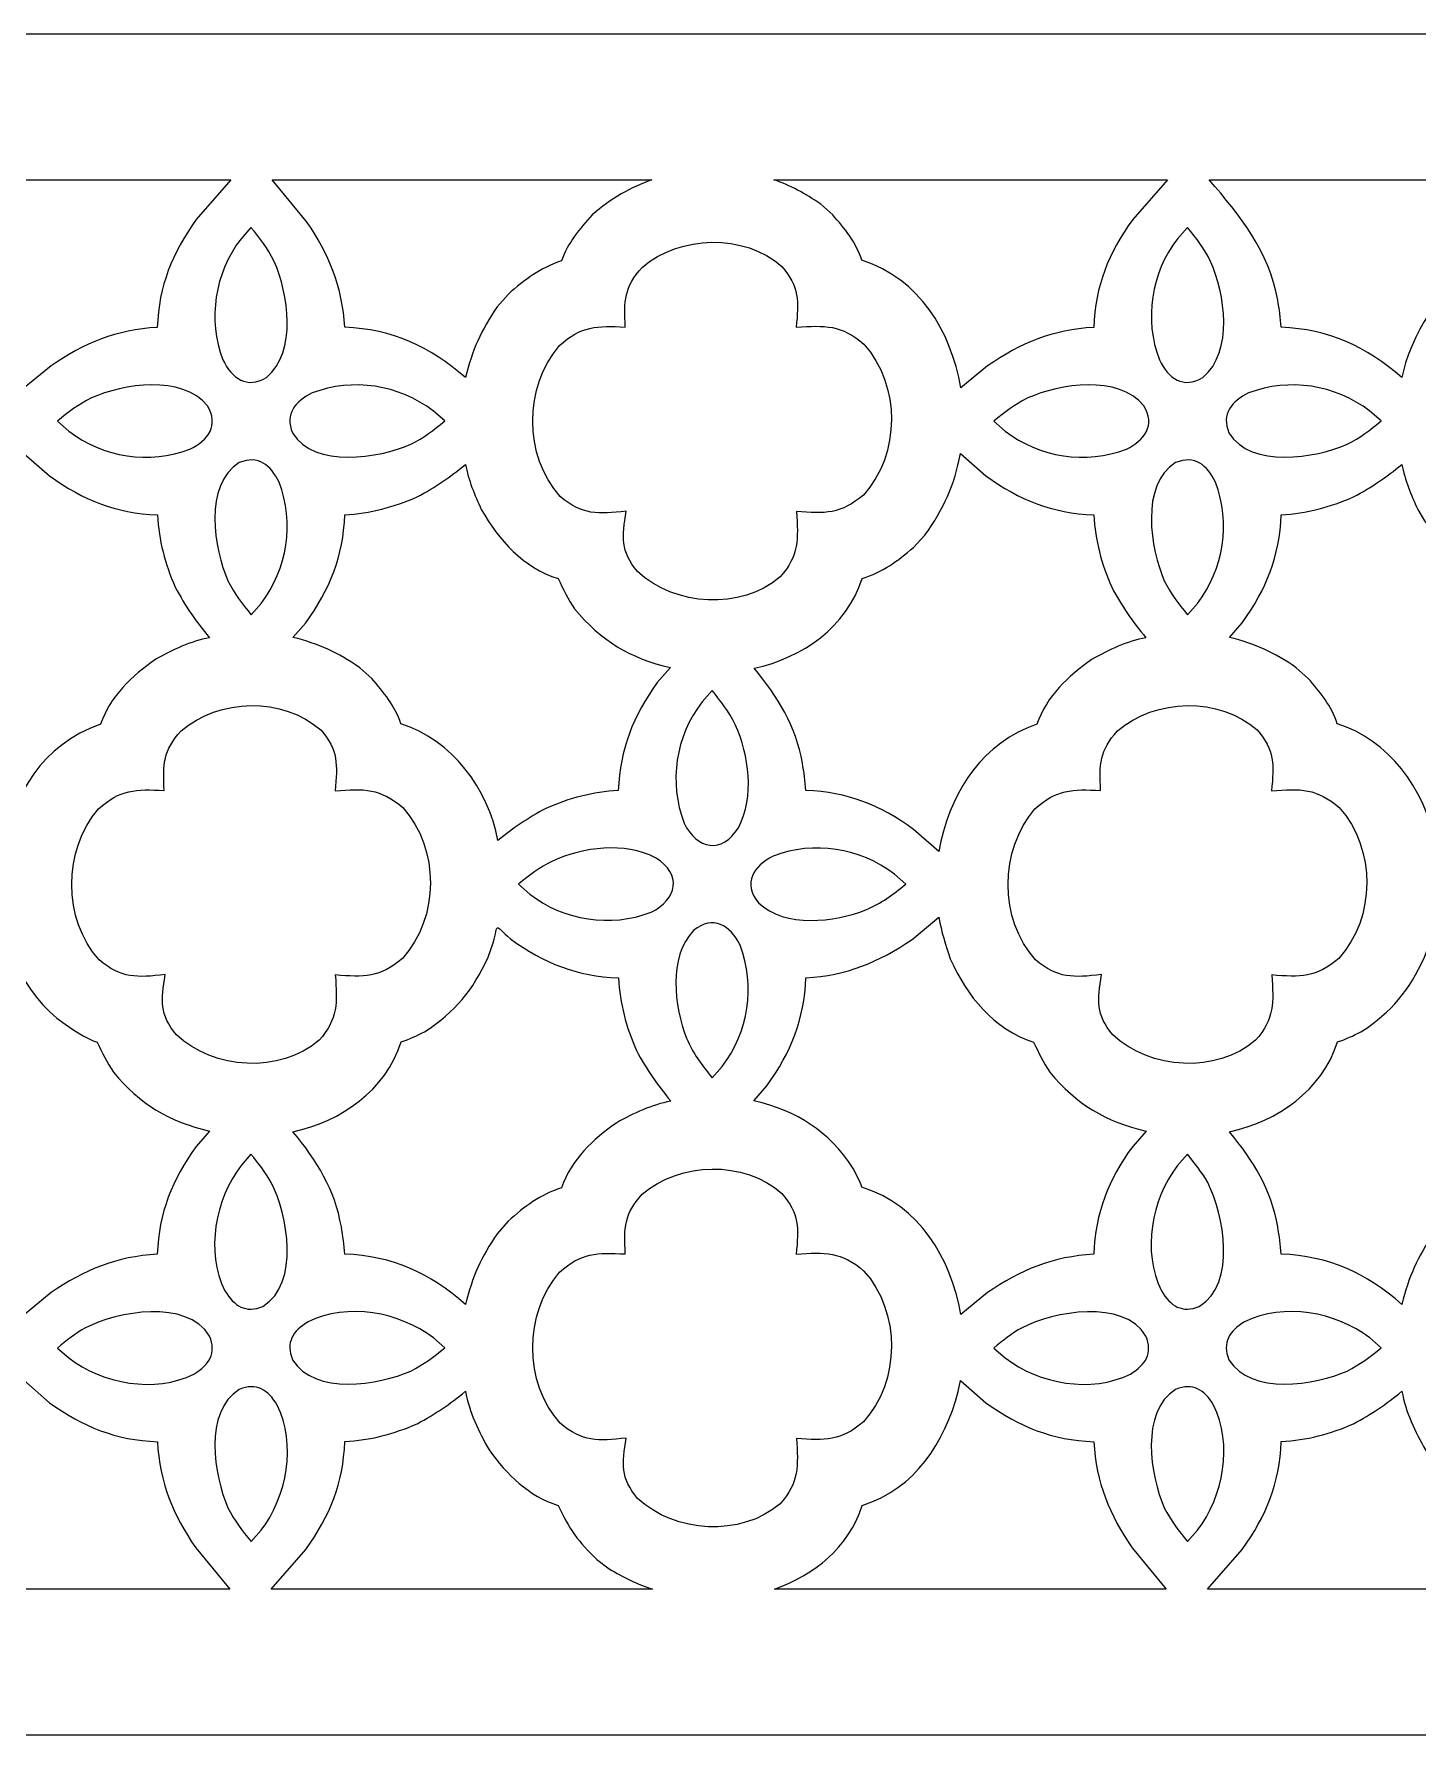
# Model space of a CAD drawing. Header units: centimetres. Extents: x -21.7 to 23.1, y 3.7 to 11.6.
# Drawn here: x 5.09 to 11.48, y 3.72 to 11.57 of the extents above; entities that cross this region are included whole.
import ezdxf

# ---------------------------------------------------------------- set-up
doc = ezdxf.new("R2010")
doc.units = ezdxf.units.CM
doc.header["$MEASUREMENT"] = 0
doc.layers.add('layer 1', color=7, linetype='Continuous')

msp = doc.modelspace()

# ---------------------------------------------------------------- linework, layer by layer
at = {"layer": 'layer 1', "color": 242, "lineweight": 9}
for points, knots in [([(23.1361, 11.56618), (23.1361, 11.56618), (23.1361, 3.71528), (23.1361, 3.71528), (23.1361, 3.71528), (23.1361, 3.71528), (-21.72619, 3.71528), (-21.72619, 3.71528), (-21.72619, 3.71528), (-21.72619, 3.71528), (-21.72619, 11.56618), (-21.72619, 11.56618), (-21.72619, 11.56618), (-21.72619, 11.56618), (23.1361, 11.56618), (23.1361, 11.56618)], [0, 0, 0, 0, 0.2, 0.2, 0.2, 0.2, 0.4, 0.4, 0.4, 0.4, 0.6, 0.6, 0.6, 0.6, 1, 1, 1, 1]), ([(4.18235, 10.89325), (4.25891, 10.86661), (4.32483, 10.8321), (4.39855, 10.78023), (4.39855, 10.78023), (4.39855, 10.78023), (4.454, 10.73099), (4.454, 10.73099), (4.454, 10.73099), (4.50857, 10.66901), (4.56267, 10.60186), (4.58836, 10.52189), (4.58836, 10.52189), (4.83795, 10.44107), (4.97127, 10.23395), (5.03511, 9.99166), (5.03511, 9.99166), (5.03876, 9.97152), (5.04191, 9.95188), (5.04454, 9.93258), (5.04454, 9.93258), (5.04454, 9.93258), (5.16842, 10.03475), (5.16842, 10.03475), (5.16842, 10.03475), (5.32058, 10.13942), (5.47169, 10.2019), (5.65861, 10.21196), (5.65861, 10.21196), (5.66644, 10.40532), (5.72681, 10.55436), (5.83865, 10.71006), (5.83865, 10.71006), (5.83865, 10.71006), (5.99905, 10.89325), (5.99905, 10.89325), (5.99905, 10.89325), (5.99905, 10.89325), (4.18235, 10.89325), (4.18235, 10.89325)], [0, 0, 0, 0, 0.0909091, 0.0909091, 0.0909091, 0.0909091, 0.1818182, 0.1818182, 0.1818182, 0.1818182, 0.2727273, 0.2727273, 0.2727273, 0.2727273, 0.3636364, 0.3636364, 0.3636364, 0.3636364, 0.4545455, 0.4545455, 0.4545455, 0.4545455, 0.5454545, 0.5454545, 0.5454545, 0.5454545, 0.6363636, 0.6363636, 0.6363636, 0.6363636, 0.7272727, 0.7272727, 0.7272727, 0.7272727, 0.8181818, 0.8181818, 0.8181818, 0.8181818, 1, 1, 1, 1]), ([(6.18974, 10.89325), (6.18974, 10.89325), (6.34675, 10.70283), (6.34675, 10.70283), (6.34675, 10.70283), (6.45153, 10.55051), (6.51411, 10.39872), (6.52394, 10.21265), (6.52394, 10.21265), (6.74563, 10.20366), (6.91603, 10.12542), (7.0812, 9.98083), (7.0812, 9.98083), (7.11321, 10.10695), (7.15381, 10.19911), (7.22803, 10.30622), (7.22803, 10.30622), (7.22803, 10.30622), (7.27853, 10.36439), (7.27853, 10.36439), (7.27853, 10.36439), (7.35626, 10.43501), (7.42493, 10.48396), (7.52469, 10.51926), (7.52469, 10.51926), (7.55512, 10.60262), (7.60747, 10.66714), (7.66675, 10.73149), (7.66675, 10.73149), (7.75417, 10.80673), (7.84603, 10.85975), (7.9427, 10.89325), (7.9427, 10.89325), (7.9427, 10.89325), (6.18974, 10.89325), (6.18974, 10.89325)], [0, 0, 0, 0, 0.1, 0.1, 0.1, 0.1, 0.2, 0.2, 0.2, 0.2, 0.3, 0.3, 0.3, 0.3, 0.4, 0.4, 0.4, 0.4, 0.5, 0.5, 0.5, 0.5, 0.6, 0.6, 0.6, 0.6, 0.7, 0.7, 0.7, 0.7, 0.8, 0.8, 0.8, 0.8, 1, 1, 1, 1]), ([(8.50595, 10.89325), (8.58252, 10.86661), (8.64844, 10.8321), (8.72215, 10.78023), (8.72215, 10.78023), (8.72215, 10.78023), (8.7776, 10.73099), (8.7776, 10.73099), (8.7776, 10.73099), (8.83215, 10.66903), (8.88632, 10.60182), (8.91196, 10.52189), (8.91196, 10.52189), (9.17968, 10.43522), (9.32133, 10.19749), (9.36927, 9.93351), (9.36927, 9.93351), (9.36927, 9.93351), (9.49203, 10.03475), (9.49203, 10.03475), (9.49203, 10.03475), (9.64418, 10.13942), (9.79529, 10.2019), (9.98221, 10.21196), (9.98221, 10.21196), (9.99004, 10.40532), (10.05042, 10.55436), (10.16226, 10.71006), (10.16226, 10.71006), (10.16226, 10.71006), (10.32266, 10.89325), (10.32266, 10.89325), (10.32266, 10.89325), (10.32266, 10.89325), (8.50595, 10.89325), (8.50595, 10.89325)], [0, 0, 0, 0, 0.1, 0.1, 0.1, 0.1, 0.2, 0.2, 0.2, 0.2, 0.3, 0.3, 0.3, 0.3, 0.4, 0.4, 0.4, 0.4, 0.5, 0.5, 0.5, 0.5, 0.6, 0.6, 0.6, 0.6, 0.7, 0.7, 0.7, 0.7, 0.8, 0.8, 0.8, 0.8, 1, 1, 1, 1]), ([(10.5158, 10.89325), (10.65796, 10.72689), (10.79319, 10.56329), (10.83217, 10.33791), (10.83217, 10.33791), (10.83923, 10.29705), (10.84532, 10.25466), (10.84754, 10.21265), (10.84754, 10.21265), (11.06923, 10.20366), (11.23964, 10.12542), (11.4048, 9.98083), (11.4048, 9.98083), (11.4048, 9.98083), (11.42186, 10.04802), (11.42186, 10.04802), (11.42186, 10.04802), (11.49709, 10.2689), (11.62098, 10.43882), (11.84829, 10.51926), (11.84829, 10.51926), (11.87872, 10.60262), (11.93107, 10.66714), (11.99035, 10.73149), (11.99035, 10.73149), (12.07778, 10.80673), (12.16964, 10.85975), (12.2663, 10.89325), (12.2663, 10.89325), (12.2663, 10.89325), (10.5158, 10.89325), (10.5158, 10.89325)], [0, 0, 0, 0, 0.1111111, 0.1111111, 0.1111111, 0.1111111, 0.2222222, 0.2222222, 0.2222222, 0.2222222, 0.3333333, 0.3333333, 0.3333333, 0.3333333, 0.4444444, 0.4444444, 0.4444444, 0.4444444, 0.5555556, 0.5555556, 0.5555556, 0.5555556, 0.6666667, 0.6666667, 0.6666667, 0.6666667, 0.7777778, 0.7777778, 0.7777778, 0.7777778, 1, 1, 1, 1]), ([(6.09116, 10.67367), (6.13423, 10.62142), (6.16747, 10.57836), (6.19842, 10.51696), (6.19842, 10.51696), (6.26387, 10.36913), (6.30635, 10.09924), (6.16263, 9.98139), (6.16263, 9.98139), (6.07177, 9.92594), (6.00404, 9.97717), (5.9619, 10.06173), (5.9619, 10.06173), (5.89083, 10.24956), (5.92313, 10.46189), (6.04535, 10.62136), (6.04535, 10.62136), (6.04535, 10.62136), (6.09116, 10.67367), (6.09116, 10.67367)], [0, 0, 0, 0, 0.1666667, 0.1666667, 0.1666667, 0.1666667, 0.3333333, 0.3333333, 0.3333333, 0.3333333, 0.5, 0.5, 0.5, 0.5, 0.6666667, 0.6666667, 0.6666667, 0.6666667, 1, 1, 1, 1]), ([(8.60947, 9.3623), (8.74102, 9.35115), (8.81623, 9.35009), (8.91905, 9.43849), (8.91905, 9.43849), (9.09028, 9.62566), (9.092, 9.9466), (8.92117, 10.13454), (8.92117, 10.13454), (8.81785, 10.22386), (8.74121, 10.22281), (8.60873, 10.21241), (8.60873, 10.21241), (8.61988, 10.33192), (8.6237, 10.4003), (8.54197, 10.49309), (8.54197, 10.49309), (8.36804, 10.64758), (8.07187, 10.63896), (7.89778, 10.48917), (7.89778, 10.48917), (7.81425, 10.39849), (7.81273, 10.33343), (7.81938, 10.21332), (7.81938, 10.21332), (7.68882, 10.2209), (7.61552, 10.21888), (7.51628, 10.12871), (7.51628, 10.12871), (7.35225, 9.9398), (7.34932, 9.61887), (7.51882, 9.43233), (7.51882, 9.43233), (7.6208, 9.34454), (7.6943, 9.34962), (7.82417, 9.36368), (7.82417, 9.36368), (7.80445, 9.24379), (7.79647, 9.18119), (7.87647, 9.08516), (7.87647, 9.08516), (8.04706, 8.92441), (8.35462, 8.90535), (8.53447, 9.06057), (8.53447, 9.06057), (8.62212, 9.15822), (8.61894, 9.23546), (8.60947, 9.3623)], [0, 0, 0, 0, 0.0769231, 0.0769231, 0.0769231, 0.0769231, 0.1538462, 0.1538462, 0.1538462, 0.1538462, 0.2307692, 0.2307692, 0.2307692, 0.2307692, 0.3076923, 0.3076923, 0.3076923, 0.3076923, 0.3846154, 0.3846154, 0.3846154, 0.3846154, 0.4615385, 0.4615385, 0.4615385, 0.4615385, 0.5384615, 0.5384615, 0.5384615, 0.5384615, 0.6153846, 0.6153846, 0.6153846, 0.6153846, 0.6923077, 0.6923077, 0.6923077, 0.6923077, 0.7692308, 0.7692308, 0.7692308, 0.7692308, 0.8461538, 0.8461538, 0.8461538, 0.8461538, 1, 1, 1, 1]), ([(10.41477, 10.67367), (10.45783, 10.62142), (10.49107, 10.57836), (10.52202, 10.51696), (10.52202, 10.51696), (10.58747, 10.36913), (10.62996, 10.09924), (10.48623, 9.98139), (10.48623, 9.98139), (10.39538, 9.92594), (10.32764, 9.97717), (10.28551, 10.06173), (10.28551, 10.06173), (10.21443, 10.24957), (10.24673, 10.46189), (10.36896, 10.62136), (10.36896, 10.62136), (10.36896, 10.62136), (10.41477, 10.67367), (10.41477, 10.67367)], [0, 0, 0, 0, 0.1666667, 0.1666667, 0.1666667, 0.1666667, 0.3333333, 0.3333333, 0.3333333, 0.3333333, 0.5, 0.5, 0.5, 0.5, 0.6666667, 0.6666667, 0.6666667, 0.6666667, 1, 1, 1, 1]), ([(5.19761, 9.77918), (5.24986, 9.82227), (5.29291, 9.85546), (5.3543, 9.88643), (5.3543, 9.88643), (5.50215, 9.95188), (5.77202, 9.99437), (5.88989, 9.85064), (5.88989, 9.85064), (5.94531, 9.75982), (5.89411, 9.69201), (5.80954, 9.64992), (5.80954, 9.64992), (5.62168, 9.57886), (5.40939, 9.61113), (5.24991, 9.73337), (5.24991, 9.73337), (5.24991, 9.73337), (5.19761, 9.77918), (5.19761, 9.77918)], [0, 0, 0, 0, 0.1666667, 0.1666667, 0.1666667, 0.1666667, 0.3333333, 0.3333333, 0.3333333, 0.3333333, 0.5, 0.5, 0.5, 0.5, 0.6666667, 0.6666667, 0.6666667, 0.6666667, 1, 1, 1, 1]), ([(6.98565, 9.78013), (6.93341, 9.73704), (6.89037, 9.70383), (6.82895, 9.67285), (6.82895, 9.67285), (6.6834, 9.60843), (6.38425, 9.55995), (6.28339, 9.72499), (6.28339, 9.72499), (6.24626, 9.81395), (6.29587, 9.8706), (6.37372, 9.90936), (6.37372, 9.90936), (6.56156, 9.98041), (6.7739, 9.94816), (6.93334, 9.82592), (6.93334, 9.82592), (6.93334, 9.82592), (6.98565, 9.78013), (6.98565, 9.78013)], [0, 0, 0, 0, 0.1666667, 0.1666667, 0.1666667, 0.1666667, 0.3333333, 0.3333333, 0.3333333, 0.3333333, 0.5, 0.5, 0.5, 0.5, 0.6666667, 0.6666667, 0.6666667, 0.6666667, 1, 1, 1, 1]), ([(9.52122, 9.77918), (9.57347, 9.82227), (9.61651, 9.85546), (9.67791, 9.88643), (9.67791, 9.88643), (9.82575, 9.95188), (10.09562, 9.99437), (10.21349, 9.85064), (10.21349, 9.85064), (10.26892, 9.75982), (10.21771, 9.69201), (10.13314, 9.64992), (10.13314, 9.64992), (9.94528, 9.57886), (9.73299, 9.61113), (9.57352, 9.73337), (9.57352, 9.73337), (9.57352, 9.73337), (9.52122, 9.77918), (9.52122, 9.77918)], [0, 0, 0, 0, 0.1666667, 0.1666667, 0.1666667, 0.1666667, 0.3333333, 0.3333333, 0.3333333, 0.3333333, 0.5, 0.5, 0.5, 0.5, 0.6666667, 0.6666667, 0.6666667, 0.6666667, 1, 1, 1, 1]), ([(11.30925, 9.78013), (11.25701, 9.73704), (11.21398, 9.70383), (11.15255, 9.67285), (11.15255, 9.67285), (11.007, 9.60843), (10.70785, 9.55995), (10.60699, 9.72499), (10.60699, 9.72499), (10.56987, 9.81395), (10.61947, 9.8706), (10.69732, 9.90936), (10.69732, 9.90936), (10.88517, 9.98041), (11.0975, 9.94816), (11.25694, 9.82592), (11.25694, 9.82592), (11.25694, 9.82592), (11.30925, 9.78013), (11.30925, 9.78013)], [0, 0, 0, 0, 0.1666667, 0.1666667, 0.1666667, 0.1666667, 0.3333333, 0.3333333, 0.3333333, 0.3333333, 0.5, 0.5, 0.5, 0.5, 0.6666667, 0.6666667, 0.6666667, 0.6666667, 1, 1, 1, 1]), ([(4.944, 7.79304), (4.99483, 8.05934), (5.1266, 8.28506), (5.39588, 8.38031), (5.39588, 8.38031), (5.44374, 8.5114), (5.5395, 8.60303), (5.65147, 8.68032), (5.65147, 8.68032), (5.7287, 8.72319), (5.81222, 8.76363), (5.89999, 8.7795), (5.89999, 8.7795), (5.83629, 8.85672), (5.78883, 8.92425), (5.74176, 9.01266), (5.74176, 9.01266), (5.69484, 9.12001), (5.66565, 9.22914), (5.6593, 9.34662), (5.6593, 9.34662), (5.46592, 9.35448), (5.31692, 9.41482), (5.1612, 9.52668), (5.1612, 9.52668), (5.1612, 9.52668), (5.04244, 9.63069), (5.04244, 9.63069), (5.04244, 9.63069), (5.0399, 9.61364), (5.03696, 9.59632), (5.03361, 9.57863), (5.03361, 9.57863), (5.03361, 9.57863), (5.01526, 9.51082), (5.01526, 9.51082), (5.01526, 9.51082), (4.95879, 9.35429), (4.89321, 9.25354), (4.76644, 9.14455), (4.76644, 9.14455), (4.70894, 9.1067), (4.6561, 9.07404), (4.59017, 9.05287), (4.59017, 9.05287), (4.51692, 8.82857), (4.3147, 8.68728), (4.0914, 8.6389), (4.0914, 8.6389), (4.20038, 8.50672), (4.28426, 8.37273), (4.31377, 8.20054), (4.31377, 8.20054), (4.32076, 8.1597), (4.32692, 8.11728), (4.32914, 8.07528), (4.32914, 8.07528), (4.52256, 8.06744), (4.67157, 8.00707), (4.82723, 7.89526), (4.82723, 7.89526), (4.82723, 7.89526), (4.944, 7.79304), (4.944, 7.79304)], [0, 0, 0, 0, 0.0588235, 0.0588235, 0.0588235, 0.0588235, 0.1176471, 0.1176471, 0.1176471, 0.1176471, 0.1764706, 0.1764706, 0.1764706, 0.1764706, 0.2352941, 0.2352941, 0.2352941, 0.2352941, 0.2941176, 0.2941176, 0.2941176, 0.2941176, 0.3529412, 0.3529412, 0.3529412, 0.3529412, 0.4117647, 0.4117647, 0.4117647, 0.4117647, 0.4705882, 0.4705882, 0.4705882, 0.4705882, 0.5294118, 0.5294118, 0.5294118, 0.5294118, 0.5882353, 0.5882353, 0.5882353, 0.5882353, 0.6470588, 0.6470588, 0.6470588, 0.6470588, 0.7058824, 0.7058824, 0.7058824, 0.7058824, 0.7647059, 0.7647059, 0.7647059, 0.7647059, 0.8235294, 0.8235294, 0.8235294, 0.8235294, 0.8823529, 0.8823529, 0.8823529, 0.8823529, 1, 1, 1, 1]), ([(6.09211, 8.88563), (6.04901, 8.93787), (6.01581, 8.98091), (5.98484, 9.04232), (5.98484, 9.04232), (5.92045, 9.18787), (5.87192, 9.48707), (6.03697, 9.58788), (6.03697, 9.58788), (6.12588, 9.62503), (6.18263, 9.57538), (6.22134, 9.49754), (6.22134, 9.49754), (6.29241, 9.30969), (6.26014, 9.09741), (6.1379, 8.93793), (6.1379, 8.93793), (6.1379, 8.93793), (6.09211, 8.88563), (6.09211, 8.88563)], [0, 0, 0, 0, 0.1666667, 0.1666667, 0.1666667, 0.1666667, 0.3333333, 0.3333333, 0.3333333, 0.3333333, 0.5, 0.5, 0.5, 0.5, 0.6666667, 0.6666667, 0.6666667, 0.6666667, 1, 1, 1, 1]), ([(6.2853, 8.7815), (6.40527, 8.75121), (6.492, 8.7126), (6.59335, 8.64128), (6.59335, 8.64128), (6.59335, 8.64128), (6.64879, 8.59204), (6.64879, 8.59204), (6.64879, 8.59204), (6.70335, 8.5301), (6.75751, 8.4629), (6.78316, 8.38294), (6.78316, 8.38294), (7.0187, 8.30669), (7.18805, 8.08352), (7.23162, 7.84327), (7.23162, 7.84327), (7.30448, 7.90336), (7.37005, 7.94774), (7.45348, 7.99214), (7.45348, 7.99214), (7.56081, 8.03906), (7.66997, 8.06827), (7.78742, 8.07458), (7.78742, 8.07458), (7.79525, 8.26795), (7.85562, 8.41701), (7.96746, 8.57269), (7.96746, 8.57269), (7.96746, 8.57269), (8.02798, 8.6418), (8.02798, 8.6418), (8.02798, 8.6418), (7.84231, 8.68382), (7.70692, 8.76693), (7.58517, 8.91301), (7.58517, 8.91301), (7.55539, 8.96014), (7.53302, 9.00173), (7.51018, 9.05253), (7.51018, 9.05253), (7.34795, 9.10263), (7.23645, 9.22998), (7.15463, 9.372), (7.15463, 9.372), (7.12409, 9.43886), (7.09526, 9.50694), (7.08167, 9.57966), (7.08167, 9.57966), (7.00836, 9.5192), (6.94258, 9.47448), (6.8586, 9.42977), (6.8586, 9.42977), (6.75155, 9.38299), (6.64157, 9.35354), (6.52464, 9.34732), (6.52464, 9.34732), (6.51672, 9.15389), (6.45653, 9.00502), (6.3446, 8.84923), (6.3446, 8.84923), (6.3446, 8.84923), (6.2853, 8.7815), (6.2853, 8.7815)], [0, 0, 0, 0, 0.0588235, 0.0588235, 0.0588235, 0.0588235, 0.1176471, 0.1176471, 0.1176471, 0.1176471, 0.1764706, 0.1764706, 0.1764706, 0.1764706, 0.2352941, 0.2352941, 0.2352941, 0.2352941, 0.2941176, 0.2941176, 0.2941176, 0.2941176, 0.3529412, 0.3529412, 0.3529412, 0.3529412, 0.4117647, 0.4117647, 0.4117647, 0.4117647, 0.4705882, 0.4705882, 0.4705882, 0.4705882, 0.5294118, 0.5294118, 0.5294118, 0.5294118, 0.5882353, 0.5882353, 0.5882353, 0.5882353, 0.6470588, 0.6470588, 0.6470588, 0.6470588, 0.7058824, 0.7058824, 0.7058824, 0.7058824, 0.7647059, 0.7647059, 0.7647059, 0.7647059, 0.8235294, 0.8235294, 0.8235294, 0.8235294, 0.8823529, 0.8823529, 0.8823529, 0.8823529, 1, 1, 1, 1]), ([(9.36691, 9.62993), (9.33927, 9.48364), (9.29048, 9.37394), (9.20282, 9.25372), (9.20282, 9.25372), (9.20282, 9.25372), (9.15049, 9.19651), (9.15049, 9.19651), (9.15049, 9.19651), (9.0769, 9.13325), (9.00731, 9.0829), (8.91377, 9.05287), (8.91377, 9.05287), (8.84058, 8.8286), (8.63828, 8.68726), (8.415, 8.6389), (8.415, 8.6389), (8.52399, 8.50673), (8.60787, 8.37272), (8.63737, 8.20054), (8.63737, 8.20054), (8.64437, 8.1597), (8.65053, 8.11728), (8.65274, 8.07528), (8.65274, 8.07528), (8.84618, 8.06744), (8.9952, 8.00707), (9.15083, 7.89526), (9.15083, 7.89526), (9.15083, 7.89526), (9.26745, 7.79317), (9.26745, 7.79317), (9.26745, 7.79317), (9.26745, 7.79317), (9.27589, 7.84146), (9.27589, 7.84146), (9.27589, 7.84146), (9.339, 8.09009), (9.46776, 8.29127), (9.71949, 8.38031), (9.71949, 8.38031), (9.76734, 8.5114), (9.8631, 8.60303), (9.97507, 8.68032), (9.97507, 8.68032), (10.05231, 8.72319), (10.13582, 8.76363), (10.22359, 8.7795), (10.22359, 8.7795), (10.15989, 8.85672), (10.11244, 8.92425), (10.06537, 9.01266), (10.06537, 9.01266), (10.01845, 9.12001), (9.98925, 9.22914), (9.98291, 9.34662), (9.98291, 9.34662), (9.78952, 9.35448), (9.64053, 9.41482), (9.48481, 9.52668), (9.48481, 9.52668), (9.48481, 9.52668), (9.36691, 9.62993), (9.36691, 9.62993)], [0, 0, 0, 0, 0.0588235, 0.0588235, 0.0588235, 0.0588235, 0.1176471, 0.1176471, 0.1176471, 0.1176471, 0.1764706, 0.1764706, 0.1764706, 0.1764706, 0.2352941, 0.2352941, 0.2352941, 0.2352941, 0.2941176, 0.2941176, 0.2941176, 0.2941176, 0.3529412, 0.3529412, 0.3529412, 0.3529412, 0.4117647, 0.4117647, 0.4117647, 0.4117647, 0.4705882, 0.4705882, 0.4705882, 0.4705882, 0.5294118, 0.5294118, 0.5294118, 0.5294118, 0.5882353, 0.5882353, 0.5882353, 0.5882353, 0.6470588, 0.6470588, 0.6470588, 0.6470588, 0.7058824, 0.7058824, 0.7058824, 0.7058824, 0.7647059, 0.7647059, 0.7647059, 0.7647059, 0.8235294, 0.8235294, 0.8235294, 0.8235294, 0.8823529, 0.8823529, 0.8823529, 0.8823529, 1, 1, 1, 1]), ([(10.41571, 8.88563), (10.37262, 8.93787), (10.33942, 8.98091), (10.30844, 9.04232), (10.30844, 9.04232), (10.24405, 9.18787), (10.19552, 9.48707), (10.36058, 9.58788), (10.36058, 9.58788), (10.44949, 9.62503), (10.50624, 9.57538), (10.54495, 9.49754), (10.54495, 9.49754), (10.61602, 9.30969), (10.58374, 9.09741), (10.4615, 8.93793), (10.4615, 8.93793), (10.4615, 8.93793), (10.41571, 8.88563), (10.41571, 8.88563)], [0, 0, 0, 0, 0.1666667, 0.1666667, 0.1666667, 0.1666667, 0.3333333, 0.3333333, 0.3333333, 0.3333333, 0.5, 0.5, 0.5, 0.5, 0.6666667, 0.6666667, 0.6666667, 0.6666667, 1, 1, 1, 1]), ([(10.6089, 8.7815), (10.72888, 8.75121), (10.81561, 8.7126), (10.91695, 8.64128), (10.91695, 8.64128), (10.91695, 8.64128), (10.9724, 8.59204), (10.9724, 8.59204), (10.9724, 8.59204), (11.02695, 8.5301), (11.08112, 8.4629), (11.10676, 8.38294), (11.10676, 8.38294), (11.34231, 8.30669), (11.51165, 8.08352), (11.55522, 7.84327), (11.55522, 7.84327), (11.62808, 7.90336), (11.69365, 7.94774), (11.77708, 7.99214), (11.77708, 7.99214), (11.88441, 8.03906), (11.99357, 8.06827), (12.11102, 8.07458), (12.11102, 8.07458), (12.11885, 8.26795), (12.17923, 8.41701), (12.29106, 8.57269), (12.29106, 8.57269), (12.29106, 8.57269), (12.35159, 8.6418), (12.35159, 8.6418), (12.35159, 8.6418), (12.16591, 8.68382), (12.03052, 8.76693), (11.90877, 8.91301), (11.90877, 8.91301), (11.87899, 8.96014), (11.85662, 9.00173), (11.83378, 9.05253), (11.83378, 9.05253), (11.67155, 9.10263), (11.56006, 9.22998), (11.47823, 9.372), (11.47823, 9.372), (11.44769, 9.43886), (11.41886, 9.50694), (11.40527, 9.57966), (11.40527, 9.57966), (11.33196, 9.5192), (11.26619, 9.47448), (11.1822, 9.42977), (11.1822, 9.42977), (11.07515, 9.38299), (10.96517, 9.35354), (10.84824, 9.34732), (10.84824, 9.34732), (10.84032, 9.15389), (10.78013, 9.00502), (10.66821, 8.84923), (10.66821, 8.84923), (10.66821, 8.84923), (10.6089, 8.7815), (10.6089, 8.7815)], [0, 0, 0, 0, 0.0588235, 0.0588235, 0.0588235, 0.0588235, 0.1176471, 0.1176471, 0.1176471, 0.1176471, 0.1764706, 0.1764706, 0.1764706, 0.1764706, 0.2352941, 0.2352941, 0.2352941, 0.2352941, 0.2941176, 0.2941176, 0.2941176, 0.2941176, 0.3529412, 0.3529412, 0.3529412, 0.3529412, 0.4117647, 0.4117647, 0.4117647, 0.4117647, 0.4705882, 0.4705882, 0.4705882, 0.4705882, 0.5294118, 0.5294118, 0.5294118, 0.5294118, 0.5882353, 0.5882353, 0.5882353, 0.5882353, 0.6470588, 0.6470588, 0.6470588, 0.6470588, 0.7058824, 0.7058824, 0.7058824, 0.7058824, 0.7647059, 0.7647059, 0.7647059, 0.7647059, 0.8235294, 0.8235294, 0.8235294, 0.8235294, 0.8823529, 0.8823529, 0.8823529, 0.8823529, 1, 1, 1, 1]), ([(6.48066, 7.22335), (6.61221, 7.2122), (6.68743, 7.21115), (6.79025, 7.29955), (6.79025, 7.29955), (6.96147, 7.48672), (6.96319, 7.80766), (6.79237, 7.9956), (6.79237, 7.9956), (6.68906, 8.08493), (6.61238, 8.08386), (6.47993, 8.07346), (6.47993, 8.07346), (6.49108, 8.19297), (6.49489, 8.26138), (6.41317, 8.35415), (6.41317, 8.35415), (6.23928, 8.50864), (5.94302, 8.50002), (5.76898, 8.35023), (5.76898, 8.35023), (5.68546, 8.25956), (5.68393, 8.1945), (5.69057, 8.07437), (5.69057, 8.07437), (5.56004, 8.08197), (5.4867, 8.07994), (5.38748, 7.98976), (5.38748, 7.98976), (5.22346, 7.80086), (5.22051, 7.47993), (5.39001, 7.29339), (5.39001, 7.29339), (5.49199, 7.20559), (5.56549, 7.21067), (5.69537, 7.22473), (5.69537, 7.22473), (5.67564, 7.10485), (5.66767, 7.04224), (5.74767, 6.94621), (5.74767, 6.94621), (5.91824, 6.78549), (6.22584, 6.76639), (6.40567, 6.92163), (6.40567, 6.92163), (6.49332, 7.01926), (6.49014, 7.09654), (6.48066, 7.22335)], [0, 0, 0, 0, 0.0769231, 0.0769231, 0.0769231, 0.0769231, 0.1538462, 0.1538462, 0.1538462, 0.1538462, 0.2307692, 0.2307692, 0.2307692, 0.2307692, 0.3076923, 0.3076923, 0.3076923, 0.3076923, 0.3846154, 0.3846154, 0.3846154, 0.3846154, 0.4615385, 0.4615385, 0.4615385, 0.4615385, 0.5384615, 0.5384615, 0.5384615, 0.5384615, 0.6153846, 0.6153846, 0.6153846, 0.6153846, 0.6923077, 0.6923077, 0.6923077, 0.6923077, 0.7692308, 0.7692308, 0.7692308, 0.7692308, 0.8461538, 0.8461538, 0.8461538, 0.8461538, 1, 1, 1, 1]), ([(8.21997, 8.5363), (8.26316, 8.4839), (8.29679, 8.43996), (8.32722, 8.37959), (8.32722, 8.37959), (8.39129, 8.23491), (8.41696, 8.04869), (8.34224, 7.90294), (8.34224, 7.90294), (8.26532, 7.77961), (8.15164, 7.80212), (8.09071, 7.92436), (8.09071, 7.92436), (8.01928, 8.11312), (8.05202, 8.32464), (8.17416, 8.48399), (8.17416, 8.48399), (8.17416, 8.48399), (8.21997, 8.5363), (8.21997, 8.5363)], [0, 0, 0, 0, 0.1666667, 0.1666667, 0.1666667, 0.1666667, 0.3333333, 0.3333333, 0.3333333, 0.3333333, 0.5, 0.5, 0.5, 0.5, 0.6666667, 0.6666667, 0.6666667, 0.6666667, 1, 1, 1, 1]), ([(10.80427, 7.22335), (10.93582, 7.2122), (11.01103, 7.21115), (11.11385, 7.29955), (11.11385, 7.29955), (11.28508, 7.48672), (11.28679, 7.80766), (11.11597, 7.9956), (11.11597, 7.9956), (11.01266, 8.08493), (10.93598, 8.08386), (10.80353, 8.07346), (10.80353, 8.07346), (10.81468, 8.19297), (10.81849, 8.26138), (10.73677, 8.35415), (10.73677, 8.35415), (10.56289, 8.50864), (10.26662, 8.50002), (10.09258, 8.35023), (10.09258, 8.35023), (10.00906, 8.25956), (10.00753, 8.1945), (10.01418, 8.07437), (10.01418, 8.07437), (9.88364, 8.08197), (9.8103, 8.07994), (9.71108, 7.98976), (9.71108, 7.98976), (9.54706, 7.80086), (9.54411, 7.47993), (9.71362, 7.29339), (9.71362, 7.29339), (9.8156, 7.20559), (9.88909, 7.21067), (10.01897, 7.22473), (10.01897, 7.22473), (9.99925, 7.10485), (9.99127, 7.04224), (10.07127, 6.94621), (10.07127, 6.94621), (10.24184, 6.78549), (10.54945, 6.76639), (10.72927, 6.92163), (10.72927, 6.92163), (10.81692, 7.01926), (10.81374, 7.09654), (10.80427, 7.22335)], [0, 0, 0, 0, 0.0769231, 0.0769231, 0.0769231, 0.0769231, 0.1538462, 0.1538462, 0.1538462, 0.1538462, 0.2307692, 0.2307692, 0.2307692, 0.2307692, 0.3076923, 0.3076923, 0.3076923, 0.3076923, 0.3846154, 0.3846154, 0.3846154, 0.3846154, 0.4615385, 0.4615385, 0.4615385, 0.4615385, 0.5384615, 0.5384615, 0.5384615, 0.5384615, 0.6153846, 0.6153846, 0.6153846, 0.6153846, 0.6923077, 0.6923077, 0.6923077, 0.6923077, 0.7692308, 0.7692308, 0.7692308, 0.7692308, 0.8461538, 0.8461538, 0.8461538, 0.8461538, 1, 1, 1, 1]), ([(7.32642, 7.64181), (7.37882, 7.68503), (7.42276, 7.71863), (7.48311, 7.74906), (7.48311, 7.74906), (7.62782, 7.81313), (7.81402, 7.8388), (7.95977, 7.76408), (7.95977, 7.76408), (8.08309, 7.68716), (8.0606, 7.57346), (7.93834, 7.51255), (7.93834, 7.51255), (7.74958, 7.44114), (7.53809, 7.47384), (7.37872, 7.596), (7.37872, 7.596), (7.37872, 7.596), (7.32642, 7.64181), (7.32642, 7.64181)], [0, 0, 0, 0, 0.1666667, 0.1666667, 0.1666667, 0.1666667, 0.3333333, 0.3333333, 0.3333333, 0.3333333, 0.5, 0.5, 0.5, 0.5, 0.6666667, 0.6666667, 0.6666667, 0.6666667, 1, 1, 1, 1]), ([(9.11446, 7.64275), (9.05312, 7.59217), (9.00324, 7.55562), (8.9307, 7.5235), (8.9307, 7.5235), (8.78598, 7.46767), (8.55837, 7.43841), (8.43433, 7.55644), (8.43433, 7.55644), (8.3603, 7.64684), (8.41073, 7.7263), (8.50252, 7.77199), (8.50252, 7.77199), (8.69128, 7.84338), (8.90279, 7.81072), (9.06214, 7.68855), (9.06214, 7.68855), (9.06214, 7.68855), (9.11446, 7.64275), (9.11446, 7.64275)], [0, 0, 0, 0, 0.1666667, 0.1666667, 0.1666667, 0.1666667, 0.3333333, 0.3333333, 0.3333333, 0.3333333, 0.5, 0.5, 0.5, 0.5, 0.6666667, 0.6666667, 0.6666667, 0.6666667, 1, 1, 1, 1]), ([(5.04454, 5.6547), (5.04454, 5.6547), (5.16842, 5.75688), (5.16842, 5.75688), (5.16842, 5.75688), (5.32059, 5.86156), (5.47168, 5.92403), (5.65861, 5.93408), (5.65861, 5.93408), (5.66644, 6.12745), (5.72682, 6.2765), (5.83865, 6.43218), (5.83865, 6.43218), (5.83865, 6.43218), (5.90031, 6.5026), (5.90031, 6.5026), (5.90031, 6.5026), (5.71405, 6.54475), (5.57858, 6.62743), (5.45636, 6.77407), (5.45636, 6.77407), (5.42658, 6.8212), (5.40421, 6.86279), (5.38137, 6.91359), (5.38137, 6.91359), (5.38137, 6.91359), (5.36245, 6.91944), (5.36245, 6.91944), (5.36245, 6.91944), (5.10836, 7.03949), (4.98281, 7.24273), (4.94529, 7.49047), (4.94529, 7.49047), (4.94529, 7.49047), (4.82003, 7.38716), (4.82003, 7.38716), (4.82003, 7.38716), (4.66832, 7.28281), (4.51546, 7.21983), (4.32984, 7.20995), (4.32984, 7.20995), (4.32193, 7.01654), (4.26171, 6.86762), (4.14981, 6.71186), (4.14981, 6.71186), (4.14981, 6.71186), (4.08935, 6.64281), (4.08935, 6.64281), (4.08935, 6.64281), (4.08935, 6.64281), (4.08993, 6.64271), (4.08993, 6.64271), (4.08993, 6.64271), (4.2959, 6.59071), (4.42913, 6.50828), (4.54877, 6.32975), (4.54877, 6.32975), (4.56232, 6.30186), (4.5789, 6.27351), (4.58836, 6.24401), (4.58836, 6.24401), (4.83792, 6.16325), (4.97128, 5.95603), (5.03511, 5.71378), (5.03511, 5.71378), (5.03876, 5.69364), (5.04191, 5.674), (5.04454, 5.6547)], [0, 0, 0, 0, 0.0555556, 0.0555556, 0.0555556, 0.0555556, 0.1111111, 0.1111111, 0.1111111, 0.1111111, 0.1666667, 0.1666667, 0.1666667, 0.1666667, 0.2222222, 0.2222222, 0.2222222, 0.2222222, 0.2777778, 0.2777778, 0.2777778, 0.2777778, 0.3333333, 0.3333333, 0.3333333, 0.3333333, 0.3888889, 0.3888889, 0.3888889, 0.3888889, 0.4444444, 0.4444444, 0.4444444, 0.4444444, 0.5, 0.5, 0.5, 0.5, 0.5555556, 0.5555556, 0.5555556, 0.5555556, 0.6111111, 0.6111111, 0.6111111, 0.6111111, 0.6666667, 0.6666667, 0.6666667, 0.6666667, 0.7222222, 0.7222222, 0.7222222, 0.7222222, 0.7777778, 0.7777778, 0.7777778, 0.7777778, 0.8333333, 0.8333333, 0.8333333, 0.8333333, 0.8888889, 0.8888889, 0.8888889, 0.8888889, 1, 1, 1, 1]), ([(7.0812, 5.70295), (7.11322, 5.8291), (7.15382, 5.92125), (7.22803, 6.02835), (7.22803, 6.02835), (7.22803, 6.02835), (7.27853, 6.08651), (7.27853, 6.08651), (7.27853, 6.08651), (7.35625, 6.15713), (7.42494, 6.20609), (7.52469, 6.24138), (7.52469, 6.24138), (7.5725, 6.37245), (7.66834, 6.46412), (7.78027, 6.54139), (7.78027, 6.54139), (7.85815, 6.58461), (7.94145, 6.62465), (8.02991, 6.64077), (8.02991, 6.64077), (7.96578, 6.71852), (7.91795, 6.78629), (7.87057, 6.87529), (7.87057, 6.87529), (7.82365, 6.98265), (7.79445, 7.09177), (7.78811, 7.20925), (7.78811, 7.20925), (7.59473, 7.2171), (7.44573, 7.27745), (7.29001, 7.38931), (7.29001, 7.38931), (7.21107, 7.45844), (7.23459, 7.46249), (7.21006, 7.37188), (7.21006, 7.37188), (7.21006, 7.37188), (7.18593, 7.305), (7.18593, 7.305), (7.18593, 7.305), (7.11375, 7.14903), (7.03711, 7.05554), (6.89287, 6.96059), (6.89287, 6.96059), (6.85665, 6.9432), (6.8232, 6.9262), (6.78497, 6.91392), (6.78497, 6.91392), (6.71154, 6.68893), (6.50891, 6.5482), (6.2851, 6.49972), (6.2851, 6.49972), (6.39478, 6.36672), (6.47863, 6.23324), (6.50856, 6.06004), (6.50856, 6.06004), (6.51563, 6.01914), (6.52172, 5.97678), (6.52394, 5.93477), (6.52394, 5.93477), (6.74561, 5.9258), (6.91605, 5.84754), (7.0812, 5.70295)], [0, 0, 0, 0, 0.0588235, 0.0588235, 0.0588235, 0.0588235, 0.1176471, 0.1176471, 0.1176471, 0.1176471, 0.1764706, 0.1764706, 0.1764706, 0.1764706, 0.2352941, 0.2352941, 0.2352941, 0.2352941, 0.2941176, 0.2941176, 0.2941176, 0.2941176, 0.3529412, 0.3529412, 0.3529412, 0.3529412, 0.4117647, 0.4117647, 0.4117647, 0.4117647, 0.4705882, 0.4705882, 0.4705882, 0.4705882, 0.5294118, 0.5294118, 0.5294118, 0.5294118, 0.5882353, 0.5882353, 0.5882353, 0.5882353, 0.6470588, 0.6470588, 0.6470588, 0.6470588, 0.7058824, 0.7058824, 0.7058824, 0.7058824, 0.7647059, 0.7647059, 0.7647059, 0.7647059, 0.8235294, 0.8235294, 0.8235294, 0.8235294, 0.8823529, 0.8823529, 0.8823529, 0.8823529, 1, 1, 1, 1]), ([(8.22091, 6.74826), (8.17032, 6.8096), (8.13376, 6.85949), (8.10166, 6.932), (8.10166, 6.932), (8.04587, 7.07667), (8.01655, 7.30443), (8.1346, 7.42837), (8.1346, 7.42837), (8.22495, 7.50243), (8.3045, 7.45195), (8.35015, 7.36017), (8.35015, 7.36017), (8.42156, 7.17142), (8.38886, 6.95994), (8.26671, 6.80056), (8.26671, 6.80056), (8.26671, 6.80056), (8.22091, 6.74826), (8.22091, 6.74826)], [0, 0, 0, 0, 0.1666667, 0.1666667, 0.1666667, 0.1666667, 0.3333333, 0.3333333, 0.3333333, 0.3333333, 0.5, 0.5, 0.5, 0.5, 0.6666667, 0.6666667, 0.6666667, 0.6666667, 1, 1, 1, 1]), ([(10.22392, 6.5026), (10.03765, 6.54475), (9.90218, 6.62743), (9.77997, 6.77407), (9.77997, 6.77407), (9.75019, 6.8212), (9.72782, 6.86279), (9.70498, 6.91359), (9.70498, 6.91359), (9.51822, 6.97126), (9.39753, 7.12777), (9.31967, 7.29818), (9.31967, 7.29818), (9.29678, 7.3626), (9.27995, 7.42205), (9.26741, 7.48924), (9.26741, 7.48924), (9.26741, 7.48924), (9.14363, 7.38716), (9.14363, 7.38716), (9.14363, 7.38716), (8.99195, 7.28282), (8.83909, 7.21983), (8.65344, 7.20995), (8.65344, 7.20995), (8.64553, 7.01653), (8.58532, 6.86763), (8.47341, 6.71186), (8.47341, 6.71186), (8.47341, 6.71186), (8.41295, 6.64281), (8.41295, 6.64281), (8.41295, 6.64281), (8.41295, 6.64281), (8.41354, 6.64271), (8.41354, 6.64271), (8.41354, 6.64271), (8.6195, 6.59071), (8.75276, 6.50826), (8.87238, 6.32975), (8.87238, 6.32975), (8.88593, 6.30186), (8.90251, 6.2735), (8.91196, 6.24401), (8.91196, 6.24401), (9.17967, 6.15739), (9.32133, 5.91959), (9.36927, 5.65563), (9.36927, 5.65563), (9.36927, 5.65563), (9.49203, 5.75688), (9.49203, 5.75688), (9.49203, 5.75688), (9.64419, 5.86156), (9.79529, 5.92403), (9.98221, 5.93408), (9.98221, 5.93408), (9.99004, 6.12745), (10.05042, 6.2765), (10.16226, 6.43218), (10.16226, 6.43218), (10.16226, 6.43218), (10.22392, 6.5026), (10.22392, 6.5026)], [0, 0, 0, 0, 0.0588235, 0.0588235, 0.0588235, 0.0588235, 0.1176471, 0.1176471, 0.1176471, 0.1176471, 0.1764706, 0.1764706, 0.1764706, 0.1764706, 0.2352941, 0.2352941, 0.2352941, 0.2352941, 0.2941176, 0.2941176, 0.2941176, 0.2941176, 0.3529412, 0.3529412, 0.3529412, 0.3529412, 0.4117647, 0.4117647, 0.4117647, 0.4117647, 0.4705882, 0.4705882, 0.4705882, 0.4705882, 0.5294118, 0.5294118, 0.5294118, 0.5294118, 0.5882353, 0.5882353, 0.5882353, 0.5882353, 0.6470588, 0.6470588, 0.6470588, 0.6470588, 0.7058824, 0.7058824, 0.7058824, 0.7058824, 0.7647059, 0.7647059, 0.7647059, 0.7647059, 0.8235294, 0.8235294, 0.8235294, 0.8235294, 0.8823529, 0.8823529, 0.8823529, 0.8823529, 1, 1, 1, 1]), ([(11.4048, 5.70295), (11.43682, 5.8291), (11.47742, 5.92125), (11.55164, 6.02835), (11.55164, 6.02835), (11.55164, 6.02835), (11.60214, 6.08651), (11.60214, 6.08651), (11.60214, 6.08651), (11.67985, 6.15713), (11.74854, 6.20609), (11.84829, 6.24138), (11.84829, 6.24138), (11.8961, 6.37245), (11.99194, 6.46412), (12.10388, 6.54139), (12.10388, 6.54139), (12.18175, 6.58461), (12.26506, 6.62465), (12.35352, 6.64077), (12.35352, 6.64077), (12.28938, 6.71852), (12.24155, 6.78629), (12.19417, 6.87529), (12.19417, 6.87529), (12.14725, 6.98265), (12.11806, 7.09177), (12.11172, 7.20925), (12.11172, 7.20925), (11.91833, 7.2171), (11.76933, 7.27745), (11.61361, 7.38931), (11.61361, 7.38931), (11.53468, 7.45844), (11.55819, 7.46249), (11.53366, 7.37188), (11.53366, 7.37188), (11.53366, 7.37188), (11.50954, 7.305), (11.50954, 7.305), (11.50954, 7.305), (11.43736, 7.14903), (11.36071, 7.05554), (11.21647, 6.96059), (11.21647, 6.96059), (11.18026, 6.9432), (11.1468, 6.9262), (11.10857, 6.91392), (11.10857, 6.91392), (11.03515, 6.68893), (10.83252, 6.5482), (10.60871, 6.49972), (10.60871, 6.49972), (10.71838, 6.36672), (10.80223, 6.23324), (10.83217, 6.06004), (10.83217, 6.06004), (10.83923, 6.01914), (10.84532, 5.97678), (10.84754, 5.93477), (10.84754, 5.93477), (11.06922, 5.9258), (11.23965, 5.84754), (11.4048, 5.70295)], [0, 0, 0, 0, 0.0588235, 0.0588235, 0.0588235, 0.0588235, 0.1176471, 0.1176471, 0.1176471, 0.1176471, 0.1764706, 0.1764706, 0.1764706, 0.1764706, 0.2352941, 0.2352941, 0.2352941, 0.2352941, 0.2941176, 0.2941176, 0.2941176, 0.2941176, 0.3529412, 0.3529412, 0.3529412, 0.3529412, 0.4117647, 0.4117647, 0.4117647, 0.4117647, 0.4705882, 0.4705882, 0.4705882, 0.4705882, 0.5294118, 0.5294118, 0.5294118, 0.5294118, 0.5882353, 0.5882353, 0.5882353, 0.5882353, 0.6470588, 0.6470588, 0.6470588, 0.6470588, 0.7058824, 0.7058824, 0.7058824, 0.7058824, 0.7647059, 0.7647059, 0.7647059, 0.7647059, 0.8235294, 0.8235294, 0.8235294, 0.8235294, 0.8823529, 0.8823529, 0.8823529, 0.8823529, 1, 1, 1, 1]), ([(6.09116, 6.3958), (6.12609, 6.35342), (6.15753, 6.31373), (6.185, 6.2657), (6.185, 6.2657), (6.25949, 6.118), (6.3194, 5.79924), (6.14628, 5.69353), (6.14628, 5.69353), (6.06709, 5.66048), (6.01327, 5.69493), (5.97118, 5.76523), (5.97118, 5.76523), (5.88104, 5.94619), (5.92553, 6.18709), (6.04535, 6.34348), (6.04535, 6.34348), (6.04535, 6.34348), (6.09116, 6.3958), (6.09116, 6.3958)], [0, 0, 0, 0, 0.1666667, 0.1666667, 0.1666667, 0.1666667, 0.3333333, 0.3333333, 0.3333333, 0.3333333, 0.5, 0.5, 0.5, 0.5, 0.6666667, 0.6666667, 0.6666667, 0.6666667, 1, 1, 1, 1]), ([(8.60947, 5.08442), (8.74101, 5.07326), (8.81623, 5.07222), (8.91905, 5.16061), (8.91905, 5.16061), (9.09028, 5.34778), (9.092, 5.66873), (8.92117, 5.85666), (8.92117, 5.85666), (8.81787, 5.94599), (8.74117, 5.94493), (8.60873, 5.93453), (8.60873, 5.93453), (8.61988, 6.05404), (8.62369, 6.12245), (8.54197, 6.21521), (8.54197, 6.21521), (8.36809, 6.3697), (8.07183, 6.36109), (7.89778, 6.21129), (7.89778, 6.21129), (7.81426, 6.12062), (7.81273, 6.05557), (7.81938, 5.93544), (7.81938, 5.93544), (7.68884, 5.94303), (7.6155, 5.94101), (7.51628, 5.85083), (7.51628, 5.85083), (7.35224, 5.66195), (7.34933, 5.34098), (7.51882, 5.15446), (7.51882, 5.15446), (7.6208, 5.06666), (7.69429, 5.07174), (7.82417, 5.0858), (7.82417, 5.0858), (7.80445, 4.96591), (7.79647, 4.90332), (7.87647, 4.80728), (7.87647, 4.80728), (8.04704, 4.64655), (8.35465, 4.62746), (8.53447, 4.78269), (8.53447, 4.78269), (8.62212, 4.88032), (8.61894, 4.9576), (8.60947, 5.08442)], [0, 0, 0, 0, 0.0769231, 0.0769231, 0.0769231, 0.0769231, 0.1538462, 0.1538462, 0.1538462, 0.1538462, 0.2307692, 0.2307692, 0.2307692, 0.2307692, 0.3076923, 0.3076923, 0.3076923, 0.3076923, 0.3846154, 0.3846154, 0.3846154, 0.3846154, 0.4615385, 0.4615385, 0.4615385, 0.4615385, 0.5384615, 0.5384615, 0.5384615, 0.5384615, 0.6153846, 0.6153846, 0.6153846, 0.6153846, 0.6923077, 0.6923077, 0.6923077, 0.6923077, 0.7692308, 0.7692308, 0.7692308, 0.7692308, 0.8461538, 0.8461538, 0.8461538, 0.8461538, 1, 1, 1, 1]), ([(10.41477, 6.3958), (10.4497, 6.35342), (10.48113, 6.31373), (10.5086, 6.2657), (10.5086, 6.2657), (10.58309, 6.118), (10.643, 5.79924), (10.46988, 5.69353), (10.46988, 5.69353), (10.39069, 5.66048), (10.33687, 5.69493), (10.29479, 5.76523), (10.29479, 5.76523), (10.20465, 5.94619), (10.24913, 6.18709), (10.36896, 6.34348), (10.36896, 6.34348), (10.36896, 6.34348), (10.41477, 6.3958), (10.41477, 6.3958)], [0, 0, 0, 0, 0.1666667, 0.1666667, 0.1666667, 0.1666667, 0.3333333, 0.3333333, 0.3333333, 0.3333333, 0.5, 0.5, 0.5, 0.5, 0.6666667, 0.6666667, 0.6666667, 0.6666667, 1, 1, 1, 1]), ([(5.19761, 5.5013), (5.23999, 5.53625), (5.27968, 5.56768), (5.32769, 5.59514), (5.32769, 5.59514), (5.47537, 5.66958), (5.79423, 5.72957), (5.89986, 5.55641), (5.89986, 5.55641), (5.93295, 5.47728), (5.89842, 5.42337), (5.82817, 5.38132), (5.82817, 5.38132), (5.64726, 5.29121), (5.40627, 5.33564), (5.24991, 5.45549), (5.24991, 5.45549), (5.24991, 5.45549), (5.19761, 5.5013), (5.19761, 5.5013)], [0, 0, 0, 0, 0.1666667, 0.1666667, 0.1666667, 0.1666667, 0.3333333, 0.3333333, 0.3333333, 0.3333333, 0.5, 0.5, 0.5, 0.5, 0.6666667, 0.6666667, 0.6666667, 0.6666667, 1, 1, 1, 1]), ([(6.98565, 5.50225), (6.93505, 5.46052), (6.88785, 5.42468), (6.82895, 5.39497), (6.82895, 5.39497), (6.68248, 5.33015), (6.38416, 5.28223), (6.28339, 5.44711), (6.28339, 5.44711), (6.25032, 5.52636), (6.28483, 5.58009), (6.35509, 5.62221), (6.35509, 5.62221), (6.53607, 5.71233), (6.77694, 5.66788), (6.93334, 5.54804), (6.93334, 5.54804), (6.93334, 5.54804), (6.98565, 5.50225), (6.98565, 5.50225)], [0, 0, 0, 0, 0.1666667, 0.1666667, 0.1666667, 0.1666667, 0.3333333, 0.3333333, 0.3333333, 0.3333333, 0.5, 0.5, 0.5, 0.5, 0.6666667, 0.6666667, 0.6666667, 0.6666667, 1, 1, 1, 1]), ([(9.52122, 5.5013), (9.56359, 5.53625), (9.60329, 5.56768), (9.6513, 5.59514), (9.6513, 5.59514), (9.79897, 5.66958), (10.11784, 5.72957), (10.22347, 5.55641), (10.22347, 5.55641), (10.25656, 5.47728), (10.22202, 5.42337), (10.15177, 5.38132), (10.15177, 5.38132), (9.97086, 5.29121), (9.72987, 5.33564), (9.57352, 5.45549), (9.57352, 5.45549), (9.57352, 5.45549), (9.52122, 5.5013), (9.52122, 5.5013)], [0, 0, 0, 0, 0.1666667, 0.1666667, 0.1666667, 0.1666667, 0.3333333, 0.3333333, 0.3333333, 0.3333333, 0.5, 0.5, 0.5, 0.5, 0.6666667, 0.6666667, 0.6666667, 0.6666667, 1, 1, 1, 1]), ([(11.30925, 5.50225), (11.25865, 5.46052), (11.21146, 5.42468), (11.15255, 5.39497), (11.15255, 5.39497), (11.00608, 5.33015), (10.70776, 5.28223), (10.60699, 5.44711), (10.60699, 5.44711), (10.57392, 5.52636), (10.60843, 5.58009), (10.67869, 5.62221), (10.67869, 5.62221), (10.85967, 5.71233), (11.10054, 5.66788), (11.25694, 5.54804), (11.25694, 5.54804), (11.25694, 5.54804), (11.30925, 5.50225), (11.30925, 5.50225)], [0, 0, 0, 0, 0.1666667, 0.1666667, 0.1666667, 0.1666667, 0.3333333, 0.3333333, 0.3333333, 0.3333333, 0.5, 0.5, 0.5, 0.5, 0.6666667, 0.6666667, 0.6666667, 0.6666667, 1, 1, 1, 1]), ([(5.99354, 4.38821), (5.99354, 4.38821), (5.83653, 4.57856), (5.83653, 4.57856), (5.83653, 4.57856), (5.73182, 4.73076), (5.6694, 4.88177), (5.6593, 5.06875), (5.6593, 5.06875), (5.46591, 5.0766), (5.31693, 5.13694), (5.1612, 5.2488), (5.1612, 5.2488), (5.1612, 5.2488), (5.04244, 5.35281), (5.04244, 5.35281), (5.04244, 5.35281), (5.0399, 5.33577), (5.03696, 5.31844), (5.03361, 5.30075), (5.03361, 5.30075), (5.03361, 5.30075), (5.01526, 5.23295), (5.01526, 5.23295), (5.01526, 5.23295), (4.95879, 5.07642), (4.89321, 4.97566), (4.76644, 4.86667), (4.76644, 4.86667), (4.70894, 4.82882), (4.6561, 4.79616), (4.59017, 4.77499), (4.59017, 4.77499), (4.52525, 4.57615), (4.37086, 4.45676), (4.1852, 4.38821), (4.1852, 4.38821), (4.1852, 4.38821), (5.99354, 4.38821), (5.99354, 4.38821)], [0, 0, 0, 0, 0.0909091, 0.0909091, 0.0909091, 0.0909091, 0.1818182, 0.1818182, 0.1818182, 0.1818182, 0.2727273, 0.2727273, 0.2727273, 0.2727273, 0.3636364, 0.3636364, 0.3636364, 0.3636364, 0.4545455, 0.4545455, 0.4545455, 0.4545455, 0.5454545, 0.5454545, 0.5454545, 0.5454545, 0.6363636, 0.6363636, 0.6363636, 0.6363636, 0.7272727, 0.7272727, 0.7272727, 0.7272727, 0.8181818, 0.8181818, 0.8181818, 0.8181818, 1, 1, 1, 1]), ([(6.09211, 4.60776), (6.05037, 4.65835), (6.01454, 4.70556), (5.98484, 4.76444), (5.98484, 4.76444), (5.92004, 4.91092), (5.87206, 5.20929), (6.03697, 5.31001), (6.03697, 5.31001), (6.11621, 5.34309), (6.16994, 5.30857), (6.21207, 5.23831), (6.21207, 5.23831), (6.30216, 5.05738), (6.25778, 4.81642), (6.1379, 4.66005), (6.1379, 4.66005), (6.1379, 4.66005), (6.09211, 4.60776), (6.09211, 4.60776)], [0, 0, 0, 0, 0.1666667, 0.1666667, 0.1666667, 0.1666667, 0.3333333, 0.3333333, 0.3333333, 0.3333333, 0.5, 0.5, 0.5, 0.5, 0.6666667, 0.6666667, 0.6666667, 0.6666667, 1, 1, 1, 1]), ([(10.31714, 4.38821), (10.31714, 4.38821), (10.16013, 4.57856), (10.16013, 4.57856), (10.16013, 4.57856), (10.05542, 4.73076), (9.993, 4.88177), (9.98291, 5.06875), (9.98291, 5.06875), (9.78951, 5.0766), (9.64053, 5.13694), (9.48481, 5.2488), (9.48481, 5.2488), (9.48481, 5.2488), (9.36691, 5.35205), (9.36691, 5.35205), (9.36691, 5.35205), (9.36691, 5.35205), (9.35721, 5.30075), (9.35721, 5.30075), (9.35721, 5.30075), (9.29299, 5.06346), (9.15956, 4.8539), (8.91377, 4.77499), (8.91377, 4.77499), (8.84891, 4.57618), (8.69445, 4.45676), (8.50881, 4.38821), (8.50881, 4.38821), (8.50881, 4.38821), (10.31714, 4.38821), (10.31714, 4.38821)], [0, 0, 0, 0, 0.1111111, 0.1111111, 0.1111111, 0.1111111, 0.2222222, 0.2222222, 0.2222222, 0.2222222, 0.3333333, 0.3333333, 0.3333333, 0.3333333, 0.4444444, 0.4444444, 0.4444444, 0.4444444, 0.5555556, 0.5555556, 0.5555556, 0.5555556, 0.6666667, 0.6666667, 0.6666667, 0.6666667, 0.7777778, 0.7777778, 0.7777778, 0.7777778, 1, 1, 1, 1]), ([(10.41571, 4.60776), (10.37397, 4.65835), (10.33814, 4.70556), (10.30844, 4.76444), (10.30844, 4.76444), (10.24365, 4.91092), (10.19567, 5.20929), (10.36058, 5.31001), (10.36058, 5.31001), (10.43982, 5.34309), (10.49354, 5.30857), (10.53568, 5.23831), (10.53568, 5.23831), (10.62576, 5.05738), (10.58138, 4.81642), (10.4615, 4.66005), (10.4615, 4.66005), (10.4615, 4.66005), (10.41571, 4.60776), (10.41571, 4.60776)], [0, 0, 0, 0, 0.1666667, 0.1666667, 0.1666667, 0.1666667, 0.3333333, 0.3333333, 0.3333333, 0.3333333, 0.5, 0.5, 0.5, 0.5, 0.6666667, 0.6666667, 0.6666667, 0.6666667, 1, 1, 1, 1]), ([(7.94453, 4.38821), (7.87778, 4.41061), (7.81185, 4.44173), (7.74514, 4.48242), (7.74514, 4.48242), (7.74514, 4.48242), (7.68804, 4.52554), (7.68804, 4.52554), (7.68804, 4.52554), (7.60418, 4.60458), (7.55756, 4.66928), (7.51018, 4.77465), (7.51018, 4.77465), (7.37268, 4.81711), (7.27294, 4.91749), (7.19113, 5.03076), (7.19113, 5.03076), (7.14196, 5.11612), (7.09995, 5.204), (7.08167, 5.30178), (7.08167, 5.30178), (7.00836, 5.24132), (6.94258, 5.19661), (6.8586, 5.1519), (6.8586, 5.1519), (6.75147, 5.10509), (6.64163, 5.07574), (6.52464, 5.06945), (6.52464, 5.06945), (6.51672, 4.87602), (6.45652, 4.72714), (6.3446, 4.57136), (6.3446, 4.57136), (6.3446, 4.57136), (6.18425, 4.38821), (6.18425, 4.38821), (6.18425, 4.38821), (6.18425, 4.38821), (7.94453, 4.38821), (7.94453, 4.38821)], [0, 0, 0, 0, 0.0909091, 0.0909091, 0.0909091, 0.0909091, 0.1818182, 0.1818182, 0.1818182, 0.1818182, 0.2727273, 0.2727273, 0.2727273, 0.2727273, 0.3636364, 0.3636364, 0.3636364, 0.3636364, 0.4545455, 0.4545455, 0.4545455, 0.4545455, 0.5454545, 0.5454545, 0.5454545, 0.5454545, 0.6363636, 0.6363636, 0.6363636, 0.6363636, 0.7272727, 0.7272727, 0.7272727, 0.7272727, 0.8181818, 0.8181818, 0.8181818, 0.8181818, 1, 1, 1, 1]), ([(12.26814, 4.38821), (12.20139, 4.41061), (12.13545, 4.44173), (12.06875, 4.48242), (12.06875, 4.48242), (12.06875, 4.48242), (12.01164, 4.52554), (12.01164, 4.52554), (12.01164, 4.52554), (11.92779, 4.60458), (11.88117, 4.66928), (11.83378, 4.77465), (11.83378, 4.77465), (11.69629, 4.81711), (11.59654, 4.91749), (11.51473, 5.03076), (11.51473, 5.03076), (11.46556, 5.11612), (11.42355, 5.204), (11.40527, 5.30178), (11.40527, 5.30178), (11.33196, 5.24132), (11.26619, 5.19661), (11.1822, 5.1519), (11.1822, 5.1519), (11.07507, 5.10509), (10.96523, 5.07574), (10.84824, 5.06945), (10.84824, 5.06945), (10.84032, 4.87602), (10.78013, 4.72714), (10.66821, 4.57136), (10.66821, 4.57136), (10.66821, 4.57136), (10.50785, 4.38821), (10.50785, 4.38821), (10.50785, 4.38821), (10.50785, 4.38821), (12.26814, 4.38821), (12.26814, 4.38821)], [0, 0, 0, 0, 0.0909091, 0.0909091, 0.0909091, 0.0909091, 0.1818182, 0.1818182, 0.1818182, 0.1818182, 0.2727273, 0.2727273, 0.2727273, 0.2727273, 0.3636364, 0.3636364, 0.3636364, 0.3636364, 0.4545455, 0.4545455, 0.4545455, 0.4545455, 0.5454545, 0.5454545, 0.5454545, 0.5454545, 0.6363636, 0.6363636, 0.6363636, 0.6363636, 0.7272727, 0.7272727, 0.7272727, 0.7272727, 0.8181818, 0.8181818, 0.8181818, 0.8181818, 1, 1, 1, 1])]:
    msp.add_open_spline(points, degree=3, knots=knots, dxfattribs=at)

doc.saveas('drawing.dxf')
